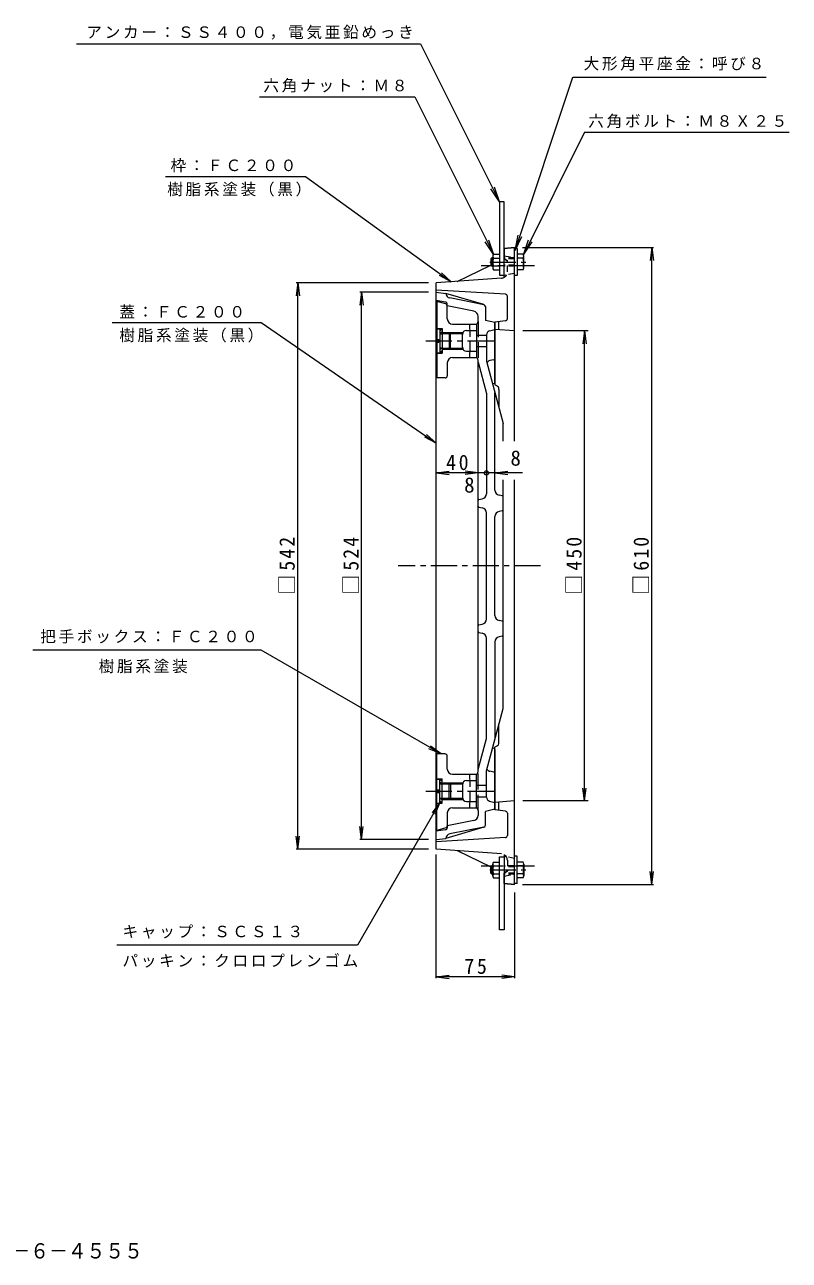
# Model space of a CAD drawing. Units: millimetres, scale not verified. Extents: x -731 to 800, y -686 to 497.
# Drawn here: x 69 to 800, y -686 to 497 of the extents above; entities that cross this region are included whole.
import ezdxf
from ezdxf.enums import TextEntityAlignment as Align

# ---------------------------------------------------------------- set-up
doc = ezdxf.new("R2010")
doc.units = ezdxf.units.MM
doc.header["$LTSCALE"] = 5
doc.header["$PDMODE"] = 32
doc.header["$PDSIZE"] = 4
for name, pattern in [('CHAIN1', [8, 5, -1, 1, -1]), ('DASHED1', [1.8, 1.2, -0.6]), ('DASHED3', [4, 3, -1])]:
    doc.linetypes.add(name, pattern=pattern)
for name, color, linetype, lineweight in [('0-0_通り芯', 3, 'Continuous', 9), ('0-1_躯体', 2, 'Continuous', 9), ('0-2_仕上', 6, 'Continuous', 5), ('0-3_建具', 4, 'Continuous', 9), ('0-4_その他', 7, 'Continuous', 9), ('0-A', 2, 'Continuous', 9), ('0-E', 7, 'Continuous', 9), ('0-F', 7, 'Continuous', 9)]:
    doc.layers.add(name, color=color, linetype=linetype, lineweight=lineweight)
doc.layers.add('F-4_F-4ﾚｲﾔ', color=2, linetype='Continuous')
doc.styles.add('ＭＳ ゴシック', font='')
doc.styles.get('ＭＳ ゴシック').set_extended_font_data('MS Gothic')

msp = doc.modelspace()

# ---------------------------------------------------------------- linework, layer by layer
at = {"layer": '0-0_通り芯'}
for p, q in [((462.473, -282.878), (462.473, 241.122)), ((462.473, 241.122), (471.473, 240.122)), ((508.04, 229.304), (471.473, 240.122)), ((471.27, 231.802), (462.473, 233.122)), ((472.973, 215.622), (472.973, 229.824)), ((498.454, 222.926), (472.973, 228.022)), ((507.865, 229.202), (475.471, 235.681)), ((509.473, 227.386), (509.473, 214.122)), ((502.473, 213.227), (502.473, 218.023)), ((518.473, 212.122), (509.473, 214.122)), ((462.973, 206.372), (467.973, 206.372)), ((462.973, 206.122), (465.973, 206.122)), ((465.973, 206.122), (465.973, 183.122)), ((465.973, 205.622), (467.973, 205.622)), ((467.535, 205.622), (465.973, 204.06)), ((467.973, 203.491), (465.973, 201.49)), ((465.973, 201.372), (467.973, 201.372)), ((467.973, 206.372), (467.973, 182.871)), ((467.973, 202.622), (488.009, 202.622)), ((467.973, 201.539), (487.58, 201.539)), ((474.891, 202.622), (475.973, 201.539)), ((474.891, 202.622), (474.891, 186.622)), ((475.973, 187.704), (475.973, 201.539)), ((477.973, 210.622), (500.973, 210.622)), ((491.473, 204.621), (500.973, 204.621)), ((501.137, 210.731), (500.973, 210.622)), ((500.973, 210.622), (500.973, 178.621)), ((513.503, 204.379), (518.473, 205.622)), ((518.473, 154.902), (518.473, 212.122)), ((462.973, 195.871), (464.973, 195.871)), ((462.973, 193.372), (464.973, 193.372)), ((464.973, 195.871), (464.973, 193.372)), ((487.473, 188.621), (487.473, 200.622)), ((500.973, 200.122), (510.473, 200.122)), ((510.473, 200.499), (510.473, 175.175)), ((462.973, 183.122), (465.973, 183.122)), ((462.973, 182.871), (467.973, 182.871)), ((465.973, 187.872), (467.973, 187.872)), ((467.769, 187.872), (465.973, 186.076)), ((465.973, 183.622), (467.973, 183.622)), ((467.973, 185.507), (466.088, 183.622)), ((467.973, 187.704), (487.58, 187.704)), ((467.973, 186.622), (488.009, 186.622)), ((474.891, 186.622), (475.973, 187.704)), ((477.973, 178.621), (500.973, 178.621)), ((491.473, 184.621), (500.973, 184.621)), ((500.973, 189.122), (510.473, 189.122)), ((501.137, 178.512), (500.973, 178.621)), ((472.973, 173.622), (472.973, 161.122)), ((502.473, -217.773), (502.473, 176.016)), ((502.473, 174.122), (510.473, 144.265)), ((510.473, 175.175), (526.473, 115.462)), ((517.657, 176.469), (513.736, 175.733)), ((470.973, 159.122), (462.973, 159.122)), ((517.716, 153.932), (516.263, 153.569)), ((510.473, 144.265), (510.473, 48.271)), ((518.473, 51.771), (518.473, 145.319)), ((526.473, 98.736), (526.473, 115.462)), ((526.473, -157.219), (526.473, 61.679)), ((503.289, 42.775), (506.395, 43.357)), ((525.657, 46.275), (522.552, 46.857)), ((503.289, 35.469), (506.395, 34.886)), ((510.473, -71.729), (510.473, 29.972)), ((518.473, -68.229), (518.473, 26.472)), ((525.657, 31.969), (522.552, 31.386)), ((503.289, -77.225), (506.395, -76.643)), ((525.657, -73.725), (522.552, -73.143)), ((503.289, -84.531), (506.395, -85.114)), ((510.473, -186.022), (510.473, -90.028)), ((518.473, -93.528), (518.473, -187.075)), ((525.657, -88.031), (522.552, -88.614)), ((510.473, -216.932), (526.473, -157.219)), ((502.473, -215.878), (510.473, -186.022)), ((470.973, -200.878), (462.973, -200.878)), ((517.716, -195.689), (516.263, -195.326)), ((518.473, -196.659), (518.473, -253.878)), ((472.973, -215.378), (472.973, -202.878)), ((462.973, -224.628), (467.973, -224.628)), ((467.973, -248.128), (467.973, -224.628)), ((477.973, -220.378), (500.973, -220.378)), ((501.137, -220.269), (500.973, -220.378)), ((500.973, -252.378), (500.973, -220.378)), ((510.473, -242.255), (510.473, -216.932)), ((517.657, -218.225), (513.736, -217.49)), ((462.973, -224.878), (465.973, -224.878)), ((462.973, -235.128), (464.973, -235.128)), ((464.973, -237.628), (464.973, -235.128)), ((465.973, -247.878), (465.973, -224.878)), ((465.973, -225.378), (467.973, -225.378)), ((467.769, -229.628), (465.973, -227.833)), ((465.973, -229.628), (467.973, -229.628)), ((467.973, -227.264), (466.088, -225.378)), ((467.973, -228.378), (488.009, -228.378)), ((467.973, -229.461), (487.58, -229.461)), ((474.891, -228.378), (475.973, -229.461)), ((474.891, -244.378), (474.891, -228.378)), ((475.973, -229.461), (475.973, -243.296)), ((487.473, -230.378), (487.473, -242.378)), ((491.473, -226.378), (500.973, -226.378)), ((500.973, -230.878), (510.473, -230.878)), ((462.973, -237.628), (464.973, -237.628)), ((462.973, -247.878), (465.973, -247.878)), ((462.973, -248.128), (467.973, -248.128)), ((465.973, -243.128), (467.973, -243.128)), ((467.973, -245.247), (465.973, -243.247)), ((467.535, -247.378), (465.973, -245.816)), ((465.973, -247.378), (467.973, -247.378)), ((467.973, -243.296), (487.58, -243.296)), ((467.973, -244.378), (488.009, -244.378)), ((474.891, -244.378), (475.973, -243.296)), ((491.473, -246.378), (500.973, -246.378)), ((500.973, -241.878), (510.473, -241.878)), ((513.503, -246.136), (518.473, -247.378)), ((472.973, -257.378), (472.973, -271.581)), ((477.973, -252.378), (500.973, -252.378)), ((501.137, -252.488), (500.973, -252.378)), ((502.473, -254.984), (502.473, -259.779)), ((518.473, -253.878), (509.473, -255.878)), ((509.473, -269.143), (509.473, -255.878)), ((508.04, -271.061), (471.473, -281.878)), ((498.454, -264.682), (472.973, -269.778)), ((507.865, -270.958), (475.471, -277.437)), ((471.27, -273.559), (462.473, -274.878)), ((462.473, -282.878), (471.473, -281.878))]:
    msp.add_line(p, q, dxfattribs=at)
at = {"layer": '0-0_通り芯', "linetype": 'DASHED3'}
for p, q in [((502.473, 213.227), (502.473, 176.016)), ((502.473, -254.984), (502.473, -217.773))]:
    msp.add_line(p, q, dxfattribs=at)
at = {"layer": '0-0_通り芯', "linetype": 'CHAIN1'}
for p, q in [((452.42, 194.621), (521.445, 194.621)), ((562.338, -20.878), (426.122, -20.878)), ((452.42, -236.378), (521.445, -236.378))]:
    msp.add_line(p, q, dxfattribs=at)
at = {"layer": '0-0_通り芯'}
for points in [[(471.508, 229.973), (462.973, 232.344), (462.973, 159.122)], [(471.508, -271.73), (462.973, -274.101), (462.973, -200.878)]]:
    msp.add_lwpolyline(points, dxfattribs=at)
for centre, radius, start, end in [((476.452, 240.583), 5, 185.29849, 258.69012), ((470.973, 229.824), 2, 0, 81.4693), ((470.973, 228.046), 2, 0, 74.47543), ((507.473, 227.24), 2, 0, 78.6902), ((507.473, 227.386), 2, 0, 73.52034), ((477.973, 215.622), 5, 180, 270), ((497.473, 218.023), 5, 0, 78.69012), ((499.473, 213.227), 3, 303.69026, 0), ((491.473, 200.622), 4, 90, 180), ((514.473, 200.499), 4, 104.03642, 180), ((477.973, 173.622), 5, 90, 180), ((491.473, 188.621), 4, 180, 270), ((499.473, 176.016), 3, 0, 56.30974), ((517.473, 177.452), 1, 280.61983, 0), ((514.473, 171.802), 4, 100.61926, 153.38994), ((470.973, 161.122), 2, 270, 0), ((517.473, 154.902), 1, 284.03624, 0), ((505.473, 48.271), 5, 280.61955, 0), ((523.473, 51.771), 5, 180, 259.38045), ((503.473, 41.792), 1, 100.61966, 180), ((503.473, 36.451), 1, 180, 259.38034), ((525.473, 45.292), 1, 0, 79.38034), ((505.473, 29.972), 5, 0, 79.38045), ((523.473, 26.472), 5, 100.61955, 180), ((525.473, 32.951), 1, 280.61966, 0), ((523.473, -68.229), 5, 180, 259.38045), ((503.473, -78.208), 1, 100.61966, 180), ((505.473, -71.729), 5, 280.61955, 0), ((525.473, -74.708), 1, 0, 79.38034), ((503.473, -83.548), 1, 180, 259.38034), ((505.473, -90.028), 5, 0, 79.38045), ((523.473, -93.528), 5, 100.61955, 180), ((525.473, -87.048), 1, 280.61966, 0), ((470.973, -202.878), 2, 0, 90), ((517.473, -196.659), 1, 0, 75.96376), ((477.973, -215.378), 5, 180, 270), ((499.473, -217.773), 3, 303.69026, 0), ((514.473, -213.559), 4, 206.61006, 259.38074), ((517.473, -219.208), 1, 0, 79.38017), ((491.473, -230.378), 4, 90, 180), ((491.473, -242.378), 4, 180, 270), ((514.473, -242.255), 4, 180, 255.96358), ((477.973, -257.378), 5, 90, 180), ((497.473, -259.779), 5, 281.30988, 0), ((499.473, -254.984), 3, 0, 56.30974), ((470.973, -271.581), 2, 278.5307, 0), ((470.973, -269.803), 2, 285.52457, 0), ((507.473, -268.997), 2, 281.3098, 0), ((507.473, -269.143), 2, 286.47966, 0), ((476.452, -282.34), 5, 101.30988, 174.70151)]:
    msp.add_arc(centre, radius, start, end, dxfattribs=at)
at = {"layer": '0-0_通り芯', "linetype": 'DASHED3'}
for centre in [(238.725, 194.621), (238.725, -236.378)]:
    msp.add_arc(centre, 256.248, 356.42015, 3.57985, dxfattribs=at)
at = {"layer": '0-1_躯体'}
for p, q in [((537.473, 284.122), (527.473, 283.122)), ((537.473, 284.121), (527.473, 283.122)), ((527.473, 283.121), (537.473, 284.121)), ((537.473, 98.736), (537.473, 284.121)), ((527.473, 255.501), (527.473, 283.122)), ((482.473, 251.592), (514.825, 267.07)), ((524.913, 254.713), (462.473, 250.122)), ((462.473, -291.878), (462.473, 250.122)), ((528.591, 239.232), (462.473, 243.122)), ((530.473, 215.887), (530.473, 237.236)), ((509.473, 224.622), (509.473, 214.621)), ((528.721, 213.902), (518.473, 212.622)), ((522.473, 205.306), (522.473, 213.122)), ((518.473, 212.622), (518.473, 152.622)), ((537.473, 204.122), (518.473, 205.622)), ((520.262, 151.727), (518.473, 152.622)), ((522.473, 148.149), (522.473, 130.39)), ((537.473, -325.878), (537.473, 61.679)), ((522.473, -189.906), (522.473, -172.147)), ((520.262, -193.484), (518.473, -194.378)), ((518.473, -254.378), (518.473, -194.378)), ((537.473, -245.878), (518.473, -247.378)), ((522.473, -254.878), (522.473, -247.063)), ((509.473, -266.378), (509.473, -256.378)), ((528.721, -255.659), (518.473, -254.378)), ((530.473, -257.644), (530.473, -278.993)), ((528.591, -280.989), (462.473, -284.878)), ((524.913, -296.47), (462.473, -291.878)), ((482.473, -293.349), (514.825, -308.827)), ((527.473, -297.257), (527.473, -324.878)), ((537.473, -325.879), (527.473, -324.878)), ((537.473, -325.878), (527.473, -324.878)), ((527.473, -324.878), (537.473, -325.878))]:
    msp.add_line(p, q, dxfattribs=at)
at = {"layer": '0-1_躯体', "linetype": 'DASHED1'}
for p, q in [((530.473, 271.121), (527.473, 273.122)), ((530.473, 260.697), (530.473, 271.121)), ((530.473, -302.454), (530.473, -312.878)), ((530.473, -312.878), (527.473, -314.878))]:
    msp.add_line(p, q, dxfattribs=at)
at = {"layer": '0-1_躯体', "linetype": 'CHAIN1'}
for p, q in [((556.473, 266.622), (505.558, 266.622)), ((556.473, -308.379), (505.558, -308.379))]:
    msp.add_line(p, q, dxfattribs=at)
at = {"layer": '0-1_躯体', "linetype": 'DASHED1'}
for centre, start, end in [((524.473, 260.697), 274.2049, 0), ((524.473, -302.454), 0, 85.79514)]:
    msp.add_arc(centre, 6, start, end, dxfattribs=at)
at = {"layer": '0-1_躯体'}
for centre, radius, start, end in [((528.473, 237.236), 2, 0, 86.63309), ((528.473, 215.887), 2, 277.12537, 0), ((518.473, 148.149), 4, 0, 63.43478), ((518.473, -189.906), 4, 296.56522, 0), ((528.473, -257.644), 2, 0, 82.87463), ((528.473, -278.993), 2, 273.36691, 0)]:
    msp.add_arc(centre, radius, start, end, dxfattribs=at)
at = {"layer": '0-2_仕上', "color": 7, "lineweight": 9}
for p, q in [((544.973, 284.121), (670.208, 284.121)), ((668.708, 284.121), (667.077, 271.728)), ((668.708, -325.879), (668.708, 284.121)), ((668.708, 284.121), (670.34, 271.728)), ((329.831, 250.121), (328.2, 237.728)), ((454.973, 250.121), (328.331, 250.121)), ((329.831, -291.878), (329.831, 250.121)), ((329.831, 250.121), (331.463, 237.728)), ((476.649, 251.164), (465.652, 257.108)), ((476.649, 251.164), (467.565, 259.752)), ((390.934, 241.122), (389.302, 228.728)), ((454.973, 241.122), (389.434, 241.122)), ((390.934, 241.122), (392.565, 228.728)), ((390.934, -282.878), (390.934, 241.122)), ((607.737, 204.122), (545.266, 204.122)), ((604.393, 204.122), (602.762, 191.728)), ((604.393, -245.878), (604.393, 204.122)), ((604.393, 204.122), (606.025, 191.728)), ((462.473, 96.689), (451.345, 102.382)), ((462.473, 96.689), (453.197, 105.068)), ((462.473, 68.229), (474.866, 69.861)), ((462.473, 68.229), (474.866, 66.598)), ((544.945, 68.229), (462.473, 68.229)), ((502.473, 68.229), (490.08, 69.861)), ((502.473, 68.229), (490.08, 66.598)), ((518.473, 68.229), (530.866, 69.861)), ((518.473, 68.229), (530.866, 66.598)), ((604.393, -245.878), (602.762, -233.485)), ((604.393, -245.878), (606.025, -233.485)), ((607.737, -245.878), (545.266, -245.878)), ((390.934, -282.878), (389.302, -270.485)), ((390.934, -282.878), (392.565, -270.485)), ((329.831, -291.878), (328.2, -279.485)), ((329.831, -291.878), (331.463, -279.485)), ((454.973, -282.878), (389.434, -282.878)), ((454.973, -291.878), (328.331, -291.878)), ((462.473, -415.66), (462.473, -297.13)), ((668.708, -325.879), (667.077, -313.486)), ((668.708, -325.879), (670.34, -313.486)), ((544.973, -325.879), (670.208, -325.879)), ((462.473, -414.159), (474.866, -412.528)), ((537.473, -414.159), (525.08, -412.528)), ((537.473, -414.159), (462.473, -414.159)), ((462.473, -414.159), (474.866, -415.791)), ((537.473, -414.159), (525.08, -415.791))]:
    msp.add_line(p, q, dxfattribs=at)
at = {"layer": '0-2_仕上'}
for p, q in [((527.473, 283.121), (527.473, 273.122)), ((527.473, -324.878), (527.473, -314.878))]:
    msp.add_line(p, q, dxfattribs=at)
at = {"layer": '0-2_仕上', "linetype": 'DASHED1'}
for p, q in [((527.473, 276.122), (537.473, 274.122)), ((527.473, 273.122), (530.473, 271.121)), ((527.473, 260.476), (527.473, 273.122)), ((530.473, 260.697), (530.473, 271.121)), ((537.473, 259.122), (527.473, 257.307)), ((537.473, -300.878), (527.473, -299.064)), ((527.473, -302.233), (527.473, -314.878)), ((530.473, -302.454), (530.473, -312.878)), ((527.473, -314.878), (530.473, -312.878)), ((527.473, -317.878), (537.473, -315.879))]:
    msp.add_line(p, q, dxfattribs=at)
at = {"layer": '0-2_仕上', "color": 7, "lineweight": 9}
for points in [[(203.274, 351.979), (337.341, 351.979), (476.649, 251.164)], [(152.163, 212.277), (294.873, 212.277), (462.473, 96.689)]]:
    msp.add_lwpolyline(points, dxfattribs=at)
at = {"layer": '0-2_仕上', "color": 7}
msp.add_point((510.473, 68.229), dxfattribs=at)
at = {"layer": '0-3_建具'}
for p, q in [((527.473, 327.621), (522.973, 327.621)), ((522.973, 327.621), (522.973, 257.621)), ((527.473, 257.621), (527.473, 327.621)), ((522.973, 257.621), (527.473, 257.621)), ((522.973, -369.378), (522.973, -299.378)), ((522.973, -299.378), (527.473, -299.378)), ((527.473, -299.378), (527.473, -369.378)), ((527.473, -369.378), (522.973, -369.378))]:
    msp.add_line(p, q, dxfattribs=at)
at = {"layer": '0-4_その他'}
for p, q in [((537.848, 281.199), (540.693, 295.926)), ((517.507, 276.908), (509.122, 289.345)), ((517.507, 276.908), (512.627, 291.092)), ((537.848, 281.199), (544.408, 294.688)), ((545.936, 277.076), (550.816, 291.26)), ((545.936, 277.076), (554.321, 289.514)), ((537.473, -333.379), (537.473, -415.659))]:
    msp.add_line(p, q, dxfattribs=at)
at = {"layer": '0-A'}
for p, q in [((514.773, 273.121), (515.773, 274.121)), ((516.473, 274.121), (515.773, 274.121)), ((515.773, 274.121), (515.773, 266.121)), ((516.473, 275.745), (516.473, 264.497)), ((517.195, 277.621), (522.973, 277.621)), ((517.195, 273.868), (522.973, 273.868)), ((539.773, 283.121), (537.473, 283.121)), ((539.773, 283.121), (539.773, 257.121)), ((545.551, 277.621), (539.773, 277.621)), ((545.551, 273.868), (539.773, 273.868)), ((546.273, 264.497), (546.273, 275.745)), ((516.473, 266.121), (515.773, 266.121)), ((517.195, 266.374), (522.973, 266.374)), ((517.195, 262.621), (522.973, 262.621)), ((545.551, 266.374), (539.773, 266.374)), ((545.551, 262.621), (539.773, 262.621)), ((539.773, 257.121), (537.473, 257.121)), ((516.473, -317.502), (516.473, -306.254)), ((517.195, -304.378), (522.973, -304.378)), ((539.773, -298.878), (537.473, -298.878)), ((539.773, -324.878), (539.773, -298.878)), ((545.551, -304.378), (539.773, -304.378)), ((546.273, -306.254), (546.273, -317.502)), ((514.773, -314.878), (515.773, -315.878)), ((516.473, -307.878), (515.773, -307.878)), ((515.773, -315.878), (515.773, -307.878)), ((516.473, -315.878), (515.773, -315.878)), ((517.195, -308.131), (522.973, -308.131)), ((517.195, -315.625), (522.973, -315.625)), ((517.195, -319.378), (522.973, -319.378)), ((545.551, -308.131), (539.773, -308.131)), ((545.551, -315.625), (539.773, -315.625)), ((545.551, -319.378), (539.773, -319.378)), ((539.773, -324.878), (537.473, -324.878))]:
    msp.add_line(p, q, dxfattribs=at)
at = {"layer": '0-A', "linetype": 'DASHED1'}
for p, q in [((537.473, 274.122), (527.473, 274.122)), ((537.473, 273.122), (527.473, 273.122)), ((537.473, 267.121), (527.473, 267.121)), ((537.473, 266.121), (527.473, 266.121)), ((537.473, -307.878), (527.473, -307.878)), ((537.473, -308.878), (527.473, -308.878)), ((537.473, -314.878), (527.473, -314.878)), ((537.473, -315.879), (527.473, -315.879))]:
    msp.add_line(p, q, dxfattribs=at)
at = {"layer": '0-A', "linetype": 'CHAIN1'}
for p, q in [((513.739, 270.121), (548.252, 270.121)), ((513.739, -311.878), (548.252, -311.878))]:
    msp.add_line(p, q, dxfattribs=at)
at = {"layer": '0-A'}
for points in [[(516.473, 273.121), (514.773, 273.121), (514.773, 267.121)], [(516.473, 267.121), (514.773, 267.121), (515.773, 266.121)], [(516.473, -308.878), (514.773, -308.878), (515.773, -307.878)], [(516.473, -314.878), (514.773, -314.878), (514.773, -308.878)]]:
    msp.add_lwpolyline(points, dxfattribs=at)
for centre, radius, start, end in [((519.273, 275.745), 2.8, 137.92537, 222.07443), ((526.562, 270.121), 10.089, 158.19786, 201.80016), ((543.473, 275.745), 2.8, 317.92572, 42.07428), ((536.184, 270.121), 10.089, 338.19786, 21.80214), ((519.273, 264.497), 2.8, 137.92557, 222.07463), ((543.473, 264.497), 2.8, 317.92537, 42.07443), ((519.273, -306.254), 2.8, 137.92537, 222.07443), ((543.473, -306.254), 2.8, 317.92557, 42.07463), ((526.562, -311.878), 10.089, 158.19984, 201.80214), ((519.273, -317.502), 2.8, 137.92557, 222.07463), ((536.184, -311.878), 10.089, 338.19786, 21.80214), ((543.473, -317.502), 2.8, 317.92572, 42.07428)]:
    msp.add_arc(centre, radius, start, end, dxfattribs=at)
at = {"layer": '0-E'}
for p, q in [((447.505, 479.089), (522.973, 327.621)), ((537.848, 281.199), (593.141, 447.079)), ((442.038, 428.376), (517.507, 276.908)), ((604.376, 394.356), (545.936, 277.076)), ((294.873, -101.516), (76.267, -101.516)), ((466.973, -200.878), (294.873, -101.516)), ((466.973, -200.878), (455.424, -196.095)), ((466.973, -200.878), (457.056, -193.269)), ((465.973, -247.378), (387.093, -384.004)), ((465.973, -247.378), (458.364, -257.295)), ((465.973, -247.378), (461.19, -258.927)), ((387.093, -384.004), (156.721, -384.004))]:
    msp.add_line(p, q, dxfattribs=at)
at = {"layer": '0-F'}
for p, q in [((117.996, 479.089), (447.505, 479.089)), ((593.141, 447.079), (778.236, 447.079)), ((293.23, 428.376), (442.038, 428.376)), ((604.376, 394.356), (800.312, 394.356)), ((522.973, 327.621), (514.588, 340.059)), ((522.973, 327.621), (518.093, 341.805))]:
    msp.add_line(p, q, dxfattribs=at)

# ---------------------------------------------------------------- texts
at = {"layer": '0-2_仕上', "color": 2, "style": 'ＭＳ ゴシック'}
for p in [(533.451, 70.729), (489.145, 44.954)]:
    msp.add_text('8', height=14.66, dxfattribs=at).set_placement(p, align=Align.BOTTOM_LEFT)
at = {"layer": '0-2_仕上', "color": 7, "char_height": 11, "attachment_point": 7, "style": 'ＭＳ ゴシック'}
for s, insert in [('\\T1.17;枠：ＦＣ２００', (208.122, 355.984)), ('\\T1.17;樹脂系塗装（黒）', (204.938, 332.895)), ('\\T1.17;蓋：ＦＣ２００', (159.068, 216.283)), ('\\T1.17;樹脂系塗装（黒）', (159.068, 193.095))]:
    msp.add_mtext(s, dxfattribs=dict(at, insert=insert))
at = {"layer": '0-2_仕上', "color": 2, "char_height": 14.66, "attachment_point": 7, "style": 'ＭＳ ゴシック'}
for s, insert in [('\\T1.27;\\W0.95;40', (471.848, 70.729)), ('\\T1.27;\\W0.95;75', (489.348, -411.66))]:
    msp.add_mtext(s, dxfattribs=dict(at, insert=insert))
at = {"layer": '0-2_仕上', "color": 2, "char_height": 14.66, "attachment_point": 7, "rotation": 90, "style": 'ＭＳ ゴシック'}
for s, insert in [('\\T1.21;\\W0.95;□542', (327.331, -48.378)), ('\\T1.21;\\W0.95;□524', (388.434, -48.378))]:
    msp.add_mtext(s, dxfattribs=dict(at, insert=insert))
at = {"layer": '0-4_その他', "color": 2, "char_height": 14.66, "attachment_point": 7, "rotation": 90, "style": 'ＭＳ ゴシック'}
for s, insert in [('\\T1.21;\\W0.95;□450', (601.893, -48.378)), ('\\T1.21;\\W0.95;□610', (666.208, -48.379))]:
    msp.add_mtext(s, dxfattribs=dict(at, insert=insert))
at = {"layer": '0-E', "char_height": 11, "attachment_point": 7, "style": 'ＭＳ ゴシック'}
for s, insert in [('\\T1.17;把手ボックス：ＦＣ２００', (83.404, -95.11)), ('\\T1.17;樹脂系塗装', (139.316, -123.66)), ('\\T1.17;キャップ：ＳＣＳ１３', (162.092, -377.712)), ('\\T1.17;パッキン：クロロプレンゴム', (162.093, -405.463))]:
    msp.add_mtext(s, dxfattribs=dict(at, insert=insert))
at = {"layer": '0-F', "char_height": 11, "attachment_point": 7, "style": 'ＭＳ ゴシック'}
for s, insert in [('\\T1.17;アンカー：ＳＳ４００，電気亜鉛めっき', (127.451, 483.089)), ('\\T1.17;大形角平座金：呼び８', (603.401, 453.347)), ('\\T1.17;六角ナット：Ｍ８', (296.984, 432.376)), ('\\T1.17;六角ボルト：Ｍ８Ｘ２５', (607.874, 398.355))]:
    msp.add_mtext(s, dxfattribs=dict(at, insert=insert))
at = {"layer": 'F-4_F-4ﾚｲﾔ', "style": 'ＭＳ ゴシック', "width": 0.9}
msp.add_text('カラー舗装用鉄蓋\u3000ＭＲＯ－６－４５５５', height=14.66, dxfattribs=at).set_placement((-160.2, -688.357), align=Align.BOTTOM_LEFT)

doc.saveas('drawing.dxf')
